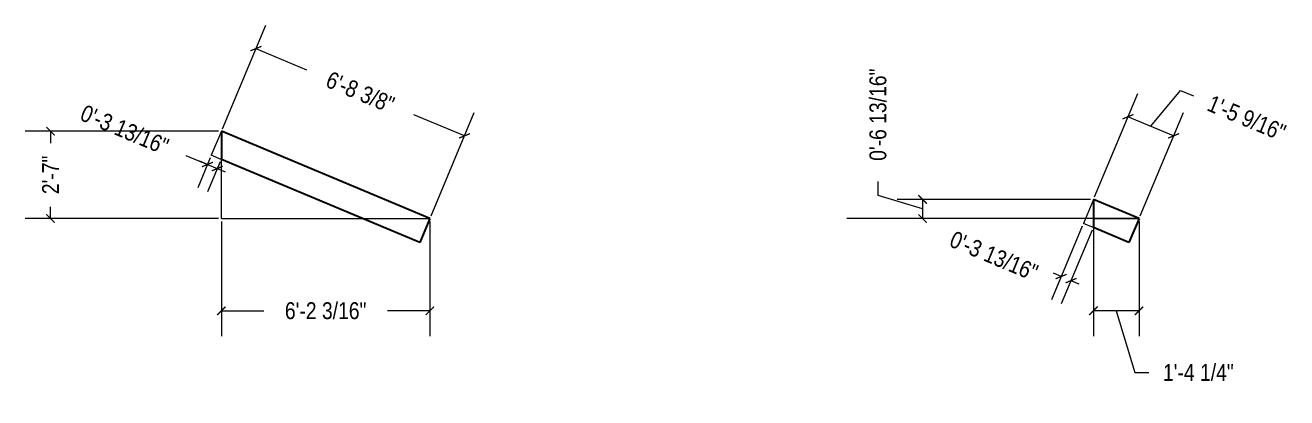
# Model space of a CAD drawing. Header units: inches. Extents: x 20403 to 33128, y 11552 to 20076.
# Drawn here: x 27122.3 to 27570.8, y 15918.7 to 16051.1 of the extents above; entities that cross this region are included whole.
import ezdxf

# ---------------------------------------------------------------- set-up
doc = ezdxf.new("R2010")
doc.units = ezdxf.units.IN
doc.header["$MEASUREMENT"] = 0
doc.layers.get('0').update_dxf_attribs({"color": 8, "lineweight": 9})
doc.layers.add('DIMENSIONS', color=7, linetype='Continuous')
doc.layers.add('DIMENSIONS @ 1', color=7, linetype='Continuous')
doc.layers.add('WALL FRAMING', color=7, linetype='Continuous', lineweight=30)
doc.styles.add('ARCHENTLTD', font='technical.ttf', dxfattribs={"height": 6})
doc.dimstyles.new('ARCHENTLTD', dxfattribs={"dimscale": 0.05, "dimtxt": 6, "dimasz": 3, "dimexe": 9, "dimexo": 1, "dimgap": 2.5, "dimtad": 0, "dimdec": 4, "dimzin": 1, "dimdsep": 46, "dimlunit": 4, "dimtxsty": 'ARCHENTLTD', "dimblk": 'ARCHTICK', "dimcen": 6, "dimclrd": 256, "dimclre": 256, "dimclrt": 256, "dimazin": 0, "dimtfac": 1, "dimtdec": 4, "dimtofl": 0, "dimtmove": 1, "dimatfit": 3, "dimldrblk": 'ARCHTICK', "dimfxl": 1, "dimfrac": 2, "dimtolj": 1, "dimtzin": 0, "dimlwd": 9, "dimlwe": 9, "dimarcsym": 0})

# ---------------------------------------------------------------- blocks, each defined once
blk = doc.blocks.new('_ArchTick')
at = {"color": 0, "linetype": 'ByBlock', "const_width": 0.15}
blk.add_lwpolyline([(-0.5, -0.5), (0.5, 0.5)], dxfattribs=at)
blk = doc.blocks.new('*D218')
at = {"layer": 'DIMENSIONS', "lineweight": 9}
for p, q in [((27192.42, 16014.36), (27207.81, 16051.14)), ((27204.33, 16042.84), (27222.31, 16035.32)), ((27278.5, 16011.81), (27260.52, 16019.33)), ((27266.59, 15983.33), (27281.97, 16020.11))]:
    blk.add_line(p, q, dxfattribs=at)
at = {"layer": 'DIMENSIONS', "lineweight": 9, "xscale": 3, "yscale": 3, "zscale": 3}
for p, rotation in [((27204.33, 16042.84), 157.2982053836069), ((27278.5, 16011.81), 337.298205383607)]:
    blk.add_blockref('_ArchTick', p, dxfattribs=dict(at, rotation=rotation))
at = {"layer": 'DIMENSIONS', "lineweight": 9, "insert": (27241.42, 16027.32), "char_height": 6, "attachment_point": 5, "rotation": 337.2982, "style": 'ARCHENTLTD'}
blk.add_mtext('\\A1;6\'-8 3/8"', dxfattribs=at)
blk = doc.blocks.new('*D219')
at = {"layer": 'DIMENSIONS', "lineweight": 9}
for p, q in [((27192.03, 15981.41), (27192.03, 15940.6)), ((27266.2, 15981.41), (27266.2, 15940.6)), ((27192.03, 15949.6), (27207.16, 15949.6)), ((27266.2, 15949.6), (27251.07, 15949.6))]:
    blk.add_line(p, q, dxfattribs=at)
at = {"layer": 'DIMENSIONS', "lineweight": 9, "xscale": 3, "yscale": 3, "zscale": 3}
for p, rotation in [((27192.03, 15949.6), 179.9999999999972), ((27266.2, 15949.6), 359.9999999999972)]:
    blk.add_blockref('_ArchTick', p, dxfattribs=dict(at, rotation=rotation))
at = {"layer": 'DIMENSIONS', "lineweight": 9, "insert": (27229.12, 15949.6), "char_height": 6, "attachment_point": 5, "style": 'ARCHENTLTD'}
blk.add_mtext('\\A1;6\'-2 3/16"', dxfattribs=at)
blk = doc.blocks.new('*D220')
at = {"layer": 'DIMENSIONS', "lineweight": 9}
for p, q in [((27191.03, 16013.43), (27122.3, 16013.43)), ((27131.3, 16013.43), (27131.3, 16009.22)), ((27131.3, 15982.41), (27131.3, 15986.62)), ((27191.03, 15982.41), (27122.3, 15982.41))]:
    blk.add_line(p, q, dxfattribs=at)
at = {"layer": 'DIMENSIONS', "lineweight": 9, "xscale": 3, "yscale": 3, "zscale": 3}
for p, rotation in [((27131.3, 16013.43), 90), ((27131.3, 15982.41), 270)]:
    blk.add_blockref('_ArchTick', p, dxfattribs=dict(at, rotation=rotation))
at = {"layer": 'DIMENSIONS', "lineweight": 9, "insert": (27131.3, 15997.92), "char_height": 6, "attachment_point": 5, "rotation": 90, "style": 'ARCHENTLTD'}
blk.add_mtext('\\A1;2\'-7"', dxfattribs=at)
blk = doc.blocks.new('*D221')
at = {"layer": 'DIMENSIONS', "lineweight": 9}
for p, q in [((27179.35, 16004.88), (27187.1, 16001.64)), ((27188.08, 16003.98), (27183.63, 15993.33)), ((27187.1, 16001.64), (27184.33, 16002.8)), ((27187.1, 16001.64), (27190.59, 16000.18)), ((27191.57, 16002.52), (27187.12, 15991.87)), ((27190.59, 16000.18), (27193.36, 15999.02))]:
    blk.add_line(p, q, dxfattribs=at)
at = {"layer": 'DIMENSIONS', "lineweight": 9, "xscale": 3, "yscale": 3, "zscale": 3}
for p, rotation in [((27187.1, 16001.64), 337.2982053836317), ((27190.59, 16000.18), 157.2982053836317)]:
    blk.add_blockref('_ArchTick', p, dxfattribs=dict(at, rotation=rotation))
at = {"layer": 'DIMENSIONS', "lineweight": 9, "insert": (27157.63, 16013.97), "char_height": 6, "attachment_point": 5, "rotation": 337.2982, "style": 'ARCHENTLTD'}
blk.add_mtext('\\A1;0\'-3 13/16"', dxfattribs=at)
blk = doc.blocks.new('*D222')
at = {"layer": 'DIMENSIONS', "lineweight": 9}
for p, q in [((27502.48, 15990.12), (27517.87, 16026.9)), ((27522.51, 16015.2), (27533.01, 16027.99)), ((27533.01, 16027.99), (27537.63, 16026.06)), ((27530.62, 16011.81), (27514.39, 16018.6)), ((27518.71, 15983.33), (27534.09, 16020.11))]:
    blk.add_line(p, q, dxfattribs=at)
at = {"layer": 'DIMENSIONS', "lineweight": 9, "xscale": 3, "yscale": 3, "zscale": 3}
for p, rotation in [((27514.39, 16018.6), 157.2982053836006), ((27530.62, 16011.81), 337.2982053836006)]:
    blk.add_blockref('_ArchTick', p, dxfattribs=dict(at, rotation=rotation))
at = {"layer": 'DIMENSIONS', "lineweight": 9, "insert": (27556.58, 16018.13), "char_height": 6, "attachment_point": 5, "rotation": 337.2982, "style": 'ARCHENTLTD'}
blk.add_mtext('\\A1;1\'-5 9/16"', dxfattribs=at)
blk = doc.blocks.new('*D223')
at = {"layer": 'DIMENSIONS', "lineweight": 9}
for p, q in [((27502.09, 15981.41), (27502.09, 15940.6)), ((27518.32, 15981.41), (27518.32, 15940.6)), ((27518.32, 15949.6), (27502.09, 15949.6)), ((27510.21, 15949.6), (27516.8, 15927.63)), ((27516.8, 15927.63), (27521.8, 15927.63))]:
    blk.add_line(p, q, dxfattribs=at)
at = {"layer": 'DIMENSIONS', "lineweight": 9, "xscale": 3, "yscale": 3, "zscale": 3, "rotation": 180}
blk.add_blockref('_ArchTick', (27502.09, 15949.6), dxfattribs=at)
at = {"layer": 'DIMENSIONS', "lineweight": 9, "xscale": 3, "yscale": 3, "zscale": 3}
blk.add_blockref('_ArchTick', (27518.32, 15949.6), dxfattribs=at)
at = {"layer": 'DIMENSIONS', "lineweight": 9, "insert": (27539.41, 15927.63), "char_height": 6, "attachment_point": 5, "style": 'ARCHENTLTD'}
blk.add_mtext('\\A1;1\'-4 1/4"', dxfattribs=at)
blk = doc.blocks.new('*D224')
at = {"layer": 'DIMENSIONS', "lineweight": 9}
for p, q in [((27425.51, 15990.56), (27425.51, 15995.56)), ((27441.36, 15985.8), (27425.51, 15990.56)), ((27501.09, 15989.19), (27432.36, 15989.19)), ((27441.36, 15989.19), (27441.36, 15982.41)), ((27501.09, 15982.41), (27432.36, 15982.41))]:
    blk.add_line(p, q, dxfattribs=at)
at = {"layer": 'DIMENSIONS', "lineweight": 9, "xscale": 3, "yscale": 3, "zscale": 3}
for p, rotation in [((27441.36, 15989.19), 90), ((27441.36, 15982.41), 270)]:
    blk.add_blockref('_ArchTick', p, dxfattribs=dict(at, rotation=rotation))
at = {"layer": 'DIMENSIONS', "lineweight": 9, "insert": (27425.51, 16019.33), "char_height": 6, "attachment_point": 5, "rotation": 90, "style": 'ARCHENTLTD'}
blk.add_mtext('\\A1;0\'-6 13/16"', dxfattribs=at)
blk = doc.blocks.new('*D225')
at = {"layer": 'DIMENSIONS', "lineweight": 9}
for p, q in [((27498.14, 15979.74), (27487.16, 15953.49)), ((27501.63, 15978.28), (27490.65, 15952.03)), ((27490.63, 15961.79), (27487.86, 15962.95)), ((27494.12, 15960.33), (27496.89, 15959.17))]:
    blk.add_line(p, q, dxfattribs=at)
at = {"layer": 'DIMENSIONS', "lineweight": 9, "xscale": 3, "yscale": 3, "zscale": 3}
for p, rotation in [((27490.63, 15961.79), 337.2982053836317), ((27494.12, 15960.33), 157.2982053836317)]:
    blk.add_blockref('_ArchTick', p, dxfattribs=dict(at, rotation=rotation))
at = {"layer": 'DIMENSIONS', "lineweight": 9, "insert": (27466.73, 15969.09), "char_height": 6, "attachment_point": 5, "rotation": 337.2982, "style": 'ARCHENTLTD'}
blk.add_mtext('\\A1;0\'-3 13/16"', dxfattribs=at)

msp = doc.modelspace()

# ---------------------------------------------------------------- linework, layer by layer
at = {"layer": 'DIMENSIONS', "color": 1, "lineweight": 9}
for p, q in [((27192.03425, 16013.43327), (27188.46435, 16004.8999)), ((27192.03425, 15982.4059), (27192.03425, 16013.43327)), ((27191.95612, 16003.43914), (27188.46435, 16004.8999)), ((27502.09352, 15989.19384), (27498.52363, 15980.66047)), ((27502.09352, 15982.4059), (27502.09352, 15989.19384)), ((27192.03425, 15982.4059), (27266.20103, 15982.4059)), ((27518.31918, 15982.4059), (27414.41293, 15982.4059)), ((27502.0154, 15979.19971), (27498.52363, 15980.66047))]:
    msp.add_line(p, q, dxfattribs=at)
at = {"layer": 'DIMENSIONS', "lineweight": 30}
for p, q in [((27266.20103, 15982.4059), (27192.03425, 16013.43327)), ((27192.03425, 16013.43327), (27192.03425, 16003.40645)), ((27262.63113, 15973.87254), (27192.03425, 16003.40645)), ((27518.31918, 15982.4059), (27502.09352, 15989.19384)), ((27502.09352, 15989.19384), (27502.09352, 15979.16702)), ((27266.20103, 15982.4059), (27262.63113, 15973.87254)), ((27518.31918, 15982.4059), (27514.74928, 15973.87254)), ((27514.74928, 15973.87254), (27502.09352, 15979.16702))]:
    msp.add_line(p, q, dxfattribs=at)
at = {"layer": 'WALL FRAMING', "lineweight": 9}
msp.add_line((27502.09352, 15982.4059), (27518.31918, 15982.4059), dxfattribs=at)

# ---------------------------------------------------------------- dimensions: what is measured, and where the dimension line sits
at = {"layer": 'DIMENSIONS @ 1', "color": 3, "lineweight": 9}
for p1, p2, distance, picture, middle in [((27266.20103, 15982.4059), (27192.03425, 16013.43327), -31.87205, '*D218', (27241.41818, 16027.32238)), ((27502.09352, 15989.19384), (27502.09352, 15982.4059), -60.73292, '*D224', (27425.5073, 15998.05586)), ((27518.31918, 15982.4059), (27502.09352, 15989.19384), -31.87205, '*D222', (27539.9317, 16025.09773)), ((27192.03425, 16013.43327), (27192.03425, 15982.4059), -60.73292, '*D220', (27131.30133, 15997.91959)), ((27266.20103, 15982.4059), (27192.03425, 15982.4059), 32.80781, '*D219', (27229.11764, 15949.59809)), ((27518.31918, 15982.4059), (27502.09352, 15982.4059), 32.80781, '*D223', (27524.29721, 15927.62858))]:
    dim = msp.add_aligned_dim(p1=p1, p2=p2, distance=distance, dimstyle='ARCHENTLTD', override={"dimscale": 1, "dimtix": 0, "dimtofl": 0, "dimtmove": 1, "dimatfit": 3}, dxfattribs=at)
    dim.commit()
    dim.dimension.update_dxf_attribs({"geometry": picture, "text_midpoint": middle})
at = {"layer": 'DIMENSIONS @ 1', "lineweight": 9}
for base, p1, p2, picture, middle in [((27190.59136, 16000.17687), (27188.46435, 16004.8999), (27191.95612, 16003.43914), '*D221', (27156.66779, 16011.66862)), ((27494.12128, 15960.32987), (27498.52363, 15980.66047), (27502.0154, 15979.19971), '*D225', (27466.72706, 15969.09009))]:
    dim = msp.add_linear_dim(base=base, p1=p1, p2=p2, angle=337.2982054, dimstyle='ARCHENTLTD', override={"dimscale": 1, "dimtix": 0, "dimtofl": 0, "dimtmove": 1, "dimatfit": 3}, dxfattribs=at)
    dim.commit()
    dim.dimension.update_dxf_attribs({"geometry": picture, "text_midpoint": middle, "dimtype": 129})

doc.saveas('drawing.dxf')
